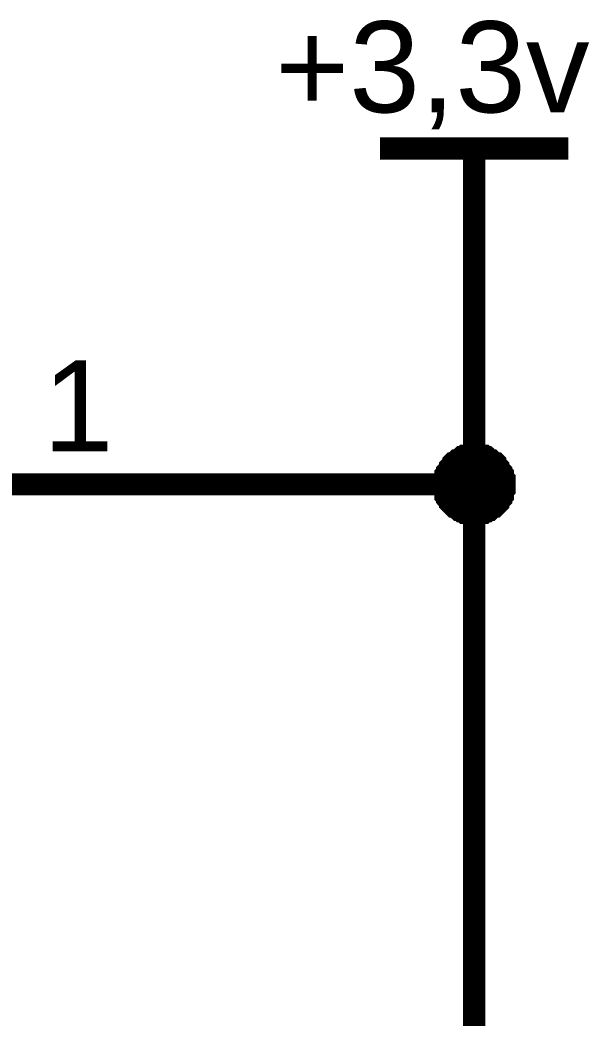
# Model space of a CAD drawing. Header units: millimetres. Extents: x 0 to 594, y 0 to 420.
# Drawn here: x 454.65 to 462.33, y 220.2 to 233.66 of the extents above; entities that cross this region are included whole.
import ezdxf

# ---------------------------------------------------------------- set-up
doc = ezdxf.new("R2010")
doc.units = ezdxf.units.MM
doc.layers.add('Sheet', color=255, linetype='Continuous')
doc.styles.get("Standard").update_dxf_attribs({"font": 'arial.ttf'})

msp = doc.modelspace()

# ---------------------------------------------------------------- linework, layer by layer
at = {"layer": 'Sheet', "color": 0}
for points, const_width in [([(459.512, 231.929), (462.052, 231.929)], 0.3), ([(460.782, 229.389), (460.782, 231.929)], 0.3), ([(460.782, 217.493), (460.782, 227.399), (460.782, 229.389)], 0.3), ([(460.274, 227.399), (460.274, 227.421), (460.274, 227.442), (460.274, 227.484), (460.274, 227.505), (460.295, 227.526), (460.295, 227.548), (460.295, 227.569), (460.316, 227.59), (460.316, 227.611), (460.337, 227.632), (460.358, 227.653), (460.358, 227.675), (460.38, 227.696), (460.401, 227.717), (460.401, 227.738), (460.422, 227.759), (460.443, 227.78), (460.464, 227.78), (460.485, 227.802), (460.507, 227.823), (460.528, 227.823), (460.549, 227.844), (460.57, 227.865), (460.591, 227.865), (460.612, 227.886), (460.634, 227.886), (460.655, 227.886), (460.676, 227.907), (460.697, 227.907), (460.739, 227.907), (460.761, 227.907), (460.782, 227.907)], 0.0991), ([(460.274, 227.399), (460.274, 227.421), (460.274, 227.442), (460.274, 227.484), (460.274, 227.505), (460.295, 227.526), (460.295, 227.548), (460.295, 227.569), (460.316, 227.59), (460.316, 227.611), (460.337, 227.632), (460.358, 227.653), (460.358, 227.675), (460.38, 227.696), (460.401, 227.717), (460.401, 227.738), (460.422, 227.759), (460.443, 227.78), (460.464, 227.78), (460.485, 227.802), (460.507, 227.823), (460.528, 227.823), (460.549, 227.844), (460.57, 227.865), (460.591, 227.865), (460.612, 227.886), (460.634, 227.886), (460.655, 227.886), (460.676, 227.907), (460.697, 227.907), (460.739, 227.907), (460.761, 227.907), (460.782, 227.907)], 0.0991), ([(460.274, 227.399), (460.274, 227.421), (460.274, 227.442), (460.274, 227.484), (460.274, 227.505), (460.295, 227.526), (460.295, 227.548), (460.295, 227.569), (460.316, 227.59), (460.316, 227.611), (460.337, 227.632), (460.358, 227.653), (460.358, 227.675), (460.38, 227.696), (460.401, 227.717), (460.401, 227.738), (460.422, 227.759), (460.443, 227.78), (460.464, 227.78), (460.485, 227.802), (460.507, 227.823), (460.528, 227.823), (460.549, 227.844), (460.57, 227.865), (460.591, 227.865), (460.612, 227.886), (460.634, 227.886), (460.655, 227.886), (460.676, 227.907), (460.697, 227.907), (460.739, 227.907), (460.761, 227.907), (460.782, 227.907)], 0.0991), ([(460.274, 227.399), (460.274, 227.421), (460.274, 227.442), (460.274, 227.484), (460.274, 227.505), (460.295, 227.526), (460.295, 227.548), (460.295, 227.569), (460.316, 227.59), (460.316, 227.611), (460.337, 227.632), (460.358, 227.653), (460.358, 227.675), (460.38, 227.696), (460.401, 227.717), (460.401, 227.738), (460.422, 227.759), (460.443, 227.78), (460.464, 227.78), (460.485, 227.802), (460.507, 227.823), (460.528, 227.823), (460.549, 227.844), (460.57, 227.865), (460.591, 227.865), (460.612, 227.886), (460.634, 227.886), (460.655, 227.886), (460.676, 227.907), (460.697, 227.907), (460.739, 227.907), (460.761, 227.907), (460.782, 227.907)], 0.0991), ([(460.274, 227.399), (460.274, 227.421), (460.274, 227.442), (460.274, 227.484), (460.274, 227.505), (460.295, 227.526), (460.295, 227.548), (460.295, 227.569), (460.316, 227.59), (460.316, 227.611), (460.337, 227.632), (460.358, 227.653), (460.358, 227.675), (460.38, 227.696), (460.401, 227.717), (460.401, 227.738), (460.422, 227.759), (460.443, 227.78), (460.464, 227.78), (460.485, 227.802), (460.507, 227.823), (460.528, 227.823), (460.549, 227.844), (460.57, 227.865), (460.591, 227.865), (460.612, 227.886), (460.634, 227.886), (460.655, 227.886), (460.676, 227.907), (460.697, 227.907), (460.739, 227.907), (460.761, 227.907), (460.782, 227.907)], 0.0991), ([(460.274, 227.399), (460.274, 227.421), (460.274, 227.442), (460.274, 227.484), (460.274, 227.505), (460.295, 227.526), (460.295, 227.548), (460.295, 227.569), (460.316, 227.59), (460.316, 227.611), (460.337, 227.632), (460.358, 227.653), (460.358, 227.675), (460.38, 227.696), (460.401, 227.717), (460.401, 227.738), (460.422, 227.759), (460.443, 227.78), (460.464, 227.78), (460.485, 227.802), (460.507, 227.823), (460.528, 227.823), (460.549, 227.844), (460.57, 227.865), (460.591, 227.865), (460.612, 227.886), (460.634, 227.886), (460.655, 227.886), (460.676, 227.907), (460.697, 227.907), (460.739, 227.907), (460.761, 227.907), (460.782, 227.907)], 0.0991), ([(460.274, 227.399), (460.274, 227.421), (460.274, 227.442), (460.274, 227.484), (460.274, 227.505), (460.295, 227.526), (460.295, 227.548), (460.295, 227.569), (460.316, 227.59), (460.316, 227.611), (460.337, 227.632), (460.358, 227.653), (460.358, 227.675), (460.38, 227.696), (460.401, 227.717), (460.401, 227.738), (460.422, 227.759), (460.443, 227.78), (460.464, 227.78), (460.485, 227.802), (460.507, 227.823), (460.528, 227.823), (460.549, 227.844), (460.57, 227.865), (460.591, 227.865), (460.612, 227.886), (460.634, 227.886), (460.655, 227.886), (460.676, 227.907), (460.697, 227.907), (460.739, 227.907), (460.761, 227.907), (460.782, 227.907)], 0.0991), ([(460.274, 227.399), (460.274, 227.421), (460.274, 227.442), (460.274, 227.484), (460.274, 227.505), (460.295, 227.526), (460.295, 227.548), (460.295, 227.569), (460.316, 227.59), (460.316, 227.611), (460.337, 227.632), (460.358, 227.653), (460.358, 227.675), (460.38, 227.696), (460.401, 227.717), (460.401, 227.738), (460.422, 227.759), (460.443, 227.78), (460.464, 227.78), (460.485, 227.802), (460.507, 227.823), (460.528, 227.823), (460.549, 227.844), (460.57, 227.865), (460.591, 227.865), (460.612, 227.886), (460.634, 227.886), (460.655, 227.886), (460.676, 227.907), (460.697, 227.907), (460.739, 227.907), (460.761, 227.907), (460.782, 227.907)], 0.0991), ([(460.782, 227.907), (460.782, 227.907)], 0.0991), ([(460.782, 227.907), (460.803, 227.907), (460.824, 227.907), (460.866, 227.907), (460.888, 227.907), (460.909, 227.886), (460.93, 227.886), (460.951, 227.886), (460.972, 227.865), (460.993, 227.865), (461.015, 227.844), (461.036, 227.823), (461.057, 227.823), (461.078, 227.802), (461.099, 227.78), (461.12, 227.78), (461.142, 227.759), (461.163, 227.738), (461.163, 227.717), (461.184, 227.696), (461.205, 227.675), (461.205, 227.653), (461.226, 227.632), (461.247, 227.611), (461.247, 227.59), (461.269, 227.569), (461.269, 227.548), (461.269, 227.526), (461.29, 227.505), (461.29, 227.484), (461.29, 227.442), (461.29, 227.421), (461.29, 227.399)], 0.0991), ([(460.782, 227.907), (460.782, 227.907)], 0.0991), ([(460.782, 227.907), (460.803, 227.907), (460.824, 227.907), (460.866, 227.907), (460.888, 227.907), (460.909, 227.886), (460.93, 227.886), (460.951, 227.886), (460.972, 227.865), (460.993, 227.865), (461.015, 227.844), (461.036, 227.823), (461.057, 227.823), (461.078, 227.802), (461.099, 227.78), (461.12, 227.78), (461.142, 227.759), (461.163, 227.738), (461.163, 227.717), (461.184, 227.696), (461.205, 227.675), (461.205, 227.653), (461.226, 227.632), (461.247, 227.611), (461.247, 227.59), (461.269, 227.569), (461.269, 227.548), (461.269, 227.526), (461.29, 227.505), (461.29, 227.484), (461.29, 227.442), (461.29, 227.421), (461.29, 227.399)], 0.0991), ([(460.782, 227.907), (460.782, 227.907)], 0.0991), ([(460.782, 227.907), (460.803, 227.907), (460.824, 227.907), (460.866, 227.907), (460.888, 227.907), (460.909, 227.886), (460.93, 227.886), (460.951, 227.886), (460.972, 227.865), (460.993, 227.865), (461.015, 227.844), (461.036, 227.823), (461.057, 227.823), (461.078, 227.802), (461.099, 227.78), (461.12, 227.78), (461.142, 227.759), (461.163, 227.738), (461.163, 227.717), (461.184, 227.696), (461.205, 227.675), (461.205, 227.653), (461.226, 227.632), (461.247, 227.611), (461.247, 227.59), (461.269, 227.569), (461.269, 227.548), (461.269, 227.526), (461.29, 227.505), (461.29, 227.484), (461.29, 227.442), (461.29, 227.421), (461.29, 227.399)], 0.0991), ([(460.782, 227.907), (460.782, 227.907)], 0.0991), ([(460.782, 227.907), (460.803, 227.907), (460.824, 227.907), (460.866, 227.907), (460.888, 227.907), (460.909, 227.886), (460.93, 227.886), (460.951, 227.886), (460.972, 227.865), (460.993, 227.865), (461.015, 227.844), (461.036, 227.823), (461.057, 227.823), (461.078, 227.802), (461.099, 227.78), (461.12, 227.78), (461.142, 227.759), (461.163, 227.738), (461.163, 227.717), (461.184, 227.696), (461.205, 227.675), (461.205, 227.653), (461.226, 227.632), (461.247, 227.611), (461.247, 227.59), (461.269, 227.569), (461.269, 227.548), (461.269, 227.526), (461.29, 227.505), (461.29, 227.484), (461.29, 227.442), (461.29, 227.421), (461.29, 227.399)], 0.0991), ([(460.782, 227.907), (460.782, 227.907)], 0.0991), ([(460.782, 227.907), (460.803, 227.907), (460.824, 227.907), (460.866, 227.907), (460.888, 227.907), (460.909, 227.886), (460.93, 227.886), (460.951, 227.886), (460.972, 227.865), (460.993, 227.865), (461.015, 227.844), (461.036, 227.823), (461.057, 227.823), (461.078, 227.802), (461.099, 227.78), (461.12, 227.78), (461.142, 227.759), (461.163, 227.738), (461.163, 227.717), (461.184, 227.696), (461.205, 227.675), (461.205, 227.653), (461.226, 227.632), (461.247, 227.611), (461.247, 227.59), (461.269, 227.569), (461.269, 227.548), (461.269, 227.526), (461.29, 227.505), (461.29, 227.484), (461.29, 227.442), (461.29, 227.421), (461.29, 227.399)], 0.0991), ([(460.782, 227.907), (460.782, 227.907)], 0.0991), ([(460.782, 227.907), (460.803, 227.907), (460.824, 227.907), (460.866, 227.907), (460.888, 227.907), (460.909, 227.886), (460.93, 227.886), (460.951, 227.886), (460.972, 227.865), (460.993, 227.865), (461.015, 227.844), (461.036, 227.823), (461.057, 227.823), (461.078, 227.802), (461.099, 227.78), (461.12, 227.78), (461.142, 227.759), (461.163, 227.738), (461.163, 227.717), (461.184, 227.696), (461.205, 227.675), (461.205, 227.653), (461.226, 227.632), (461.247, 227.611), (461.247, 227.59), (461.269, 227.569), (461.269, 227.548), (461.269, 227.526), (461.29, 227.505), (461.29, 227.484), (461.29, 227.442), (461.29, 227.421), (461.29, 227.399)], 0.0991), ([(460.782, 227.907), (460.782, 227.907)], 0.0991), ([(460.782, 227.907), (460.803, 227.907), (460.824, 227.907), (460.866, 227.907), (460.888, 227.907), (460.909, 227.886), (460.93, 227.886), (460.951, 227.886), (460.972, 227.865), (460.993, 227.865), (461.015, 227.844), (461.036, 227.823), (461.057, 227.823), (461.078, 227.802), (461.099, 227.78), (461.12, 227.78), (461.142, 227.759), (461.163, 227.738), (461.163, 227.717), (461.184, 227.696), (461.205, 227.675), (461.205, 227.653), (461.226, 227.632), (461.247, 227.611), (461.247, 227.59), (461.269, 227.569), (461.269, 227.548), (461.269, 227.526), (461.29, 227.505), (461.29, 227.484), (461.29, 227.442), (461.29, 227.421), (461.29, 227.399)], 0.0991), ([(460.782, 227.907), (460.782, 227.907)], 0.0991), ([(460.782, 227.907), (460.803, 227.907), (460.824, 227.907), (460.866, 227.907), (460.888, 227.907), (460.909, 227.886), (460.93, 227.886), (460.951, 227.886), (460.972, 227.865), (460.993, 227.865), (461.015, 227.844), (461.036, 227.823), (461.057, 227.823), (461.078, 227.802), (461.099, 227.78), (461.12, 227.78), (461.142, 227.759), (461.163, 227.738), (461.163, 227.717), (461.184, 227.696), (461.205, 227.675), (461.205, 227.653), (461.226, 227.632), (461.247, 227.611), (461.247, 227.59), (461.269, 227.569), (461.269, 227.548), (461.269, 227.526), (461.29, 227.505), (461.29, 227.484), (461.29, 227.442), (461.29, 227.421), (461.29, 227.399)], 0.0991), ([(453.691, 227.399), (458.771, 227.399)], 0.3), ([(460.782, 227.399), (458.771, 227.399)], 0.3), ([(460.782, 226.891), (460.761, 226.891), (460.739, 226.891), (460.697, 226.891), (460.676, 226.891), (460.655, 226.913), (460.634, 226.913), (460.612, 226.913), (460.591, 226.934), (460.57, 226.934), (460.549, 226.955), (460.528, 226.955), (460.507, 226.976), (460.485, 226.997), (460.464, 226.997), (460.443, 227.018), (460.422, 227.04), (460.401, 227.061), (460.401, 227.061), (460.38, 227.082), (460.358, 227.103), (460.358, 227.124), (460.337, 227.145), (460.316, 227.167), (460.316, 227.188), (460.295, 227.209), (460.295, 227.251), (460.295, 227.272), (460.274, 227.294), (460.274, 227.315), (460.274, 227.336), (460.274, 227.378), (460.274, 227.399)], 0.0991), ([(460.274, 227.399), (460.274, 227.399)], 0.0991), ([(460.782, 226.891), (460.761, 226.891), (460.739, 226.891), (460.697, 226.891), (460.676, 226.891), (460.655, 226.913), (460.634, 226.913), (460.612, 226.913), (460.591, 226.934), (460.57, 226.934), (460.549, 226.955), (460.528, 226.955), (460.507, 226.976), (460.485, 226.997), (460.464, 226.997), (460.443, 227.018), (460.422, 227.04), (460.401, 227.061), (460.401, 227.061), (460.38, 227.082), (460.358, 227.103), (460.358, 227.124), (460.337, 227.145), (460.316, 227.167), (460.316, 227.188), (460.295, 227.209), (460.295, 227.251), (460.295, 227.272), (460.274, 227.294), (460.274, 227.315), (460.274, 227.336), (460.274, 227.378), (460.274, 227.399)], 0.0991), ([(460.274, 227.399), (460.274, 227.399)], 0.0991), ([(460.782, 226.891), (460.761, 226.891), (460.739, 226.891), (460.697, 226.891), (460.676, 226.891), (460.655, 226.913), (460.634, 226.913), (460.612, 226.913), (460.591, 226.934), (460.57, 226.934), (460.549, 226.955), (460.528, 226.955), (460.507, 226.976), (460.485, 226.997), (460.464, 226.997), (460.443, 227.018), (460.422, 227.04), (460.401, 227.061), (460.401, 227.061), (460.38, 227.082), (460.358, 227.103), (460.358, 227.124), (460.337, 227.145), (460.316, 227.167), (460.316, 227.188), (460.295, 227.209), (460.295, 227.251), (460.295, 227.272), (460.274, 227.294), (460.274, 227.315), (460.274, 227.336), (460.274, 227.378), (460.274, 227.399)], 0.0991), ([(460.274, 227.399), (460.274, 227.399)], 0.0991), ([(460.782, 226.891), (460.761, 226.891), (460.739, 226.891), (460.697, 226.891), (460.676, 226.891), (460.655, 226.913), (460.634, 226.913), (460.612, 226.913), (460.591, 226.934), (460.57, 226.934), (460.549, 226.955), (460.528, 226.955), (460.507, 226.976), (460.485, 226.997), (460.464, 226.997), (460.443, 227.018), (460.422, 227.04), (460.401, 227.061), (460.401, 227.061), (460.38, 227.082), (460.358, 227.103), (460.358, 227.124), (460.337, 227.145), (460.316, 227.167), (460.316, 227.188), (460.295, 227.209), (460.295, 227.251), (460.295, 227.272), (460.274, 227.294), (460.274, 227.315), (460.274, 227.336), (460.274, 227.378), (460.274, 227.399)], 0.0991), ([(460.274, 227.399), (460.274, 227.399)], 0.0991), ([(460.782, 226.891), (460.761, 226.891), (460.739, 226.891), (460.697, 226.891), (460.676, 226.891), (460.655, 226.913), (460.634, 226.913), (460.612, 226.913), (460.591, 226.934), (460.57, 226.934), (460.549, 226.955), (460.528, 226.955), (460.507, 226.976), (460.485, 226.997), (460.464, 226.997), (460.443, 227.018), (460.422, 227.04), (460.401, 227.061), (460.401, 227.061), (460.38, 227.082), (460.358, 227.103), (460.358, 227.124), (460.337, 227.145), (460.316, 227.167), (460.316, 227.188), (460.295, 227.209), (460.295, 227.251), (460.295, 227.272), (460.274, 227.294), (460.274, 227.315), (460.274, 227.336), (460.274, 227.378), (460.274, 227.399)], 0.0991), ([(460.274, 227.399), (460.274, 227.399)], 0.0991), ([(460.782, 226.891), (460.761, 226.891), (460.739, 226.891), (460.697, 226.891), (460.676, 226.891), (460.655, 226.913), (460.634, 226.913), (460.612, 226.913), (460.591, 226.934), (460.57, 226.934), (460.549, 226.955), (460.528, 226.955), (460.507, 226.976), (460.485, 226.997), (460.464, 226.997), (460.443, 227.018), (460.422, 227.04), (460.401, 227.061), (460.401, 227.061), (460.38, 227.082), (460.358, 227.103), (460.358, 227.124), (460.337, 227.145), (460.316, 227.167), (460.316, 227.188), (460.295, 227.209), (460.295, 227.251), (460.295, 227.272), (460.274, 227.294), (460.274, 227.315), (460.274, 227.336), (460.274, 227.378), (460.274, 227.399)], 0.0991), ([(460.274, 227.399), (460.274, 227.399)], 0.0991), ([(460.782, 226.891), (460.761, 226.891), (460.739, 226.891), (460.697, 226.891), (460.676, 226.891), (460.655, 226.913), (460.634, 226.913), (460.612, 226.913), (460.591, 226.934), (460.57, 226.934), (460.549, 226.955), (460.528, 226.955), (460.507, 226.976), (460.485, 226.997), (460.464, 226.997), (460.443, 227.018), (460.422, 227.04), (460.401, 227.061), (460.401, 227.061), (460.38, 227.082), (460.358, 227.103), (460.358, 227.124), (460.337, 227.145), (460.316, 227.167), (460.316, 227.188), (460.295, 227.209), (460.295, 227.251), (460.295, 227.272), (460.274, 227.294), (460.274, 227.315), (460.274, 227.336), (460.274, 227.378), (460.274, 227.399)], 0.0991), ([(460.274, 227.399), (460.274, 227.399)], 0.0991), ([(460.782, 226.891), (460.761, 226.891), (460.739, 226.891), (460.697, 226.891), (460.676, 226.891), (460.655, 226.913), (460.634, 226.913), (460.612, 226.913), (460.591, 226.934), (460.57, 226.934), (460.549, 226.955), (460.528, 226.955), (460.507, 226.976), (460.485, 226.997), (460.464, 226.997), (460.443, 227.018), (460.422, 227.04), (460.401, 227.061), (460.401, 227.061), (460.38, 227.082), (460.358, 227.103), (460.358, 227.124), (460.337, 227.145), (460.316, 227.167), (460.316, 227.188), (460.295, 227.209), (460.295, 227.251), (460.295, 227.272), (460.274, 227.294), (460.274, 227.315), (460.274, 227.336), (460.274, 227.378), (460.274, 227.399)], 0.0991), ([(460.274, 227.399), (460.274, 227.399)], 0.0991), ([(461.29, 227.399), (461.29, 227.378), (461.29, 227.336), (461.29, 227.315), (461.29, 227.294), (461.269, 227.272), (461.269, 227.251), (461.269, 227.209), (461.247, 227.188), (461.247, 227.167), (461.226, 227.145), (461.205, 227.124), (461.205, 227.103), (461.184, 227.082), (461.163, 227.061), (461.163, 227.061), (461.142, 227.04), (461.12, 227.018), (461.099, 226.997), (461.078, 226.997), (461.057, 226.976), (461.036, 226.955), (461.015, 226.955), (460.993, 226.934), (460.972, 226.934), (460.951, 226.913), (460.93, 226.913), (460.909, 226.913), (460.888, 226.891), (460.866, 226.891), (460.824, 226.891), (460.803, 226.891), (460.782, 226.891)], 0.0991), ([(461.29, 227.399), (461.29, 227.378), (461.29, 227.336), (461.29, 227.315), (461.29, 227.294), (461.269, 227.272), (461.269, 227.251), (461.269, 227.209), (461.247, 227.188), (461.247, 227.167), (461.226, 227.145), (461.205, 227.124), (461.205, 227.103), (461.184, 227.082), (461.163, 227.061), (461.163, 227.061), (461.142, 227.04), (461.12, 227.018), (461.099, 226.997), (461.078, 226.997), (461.057, 226.976), (461.036, 226.955), (461.015, 226.955), (460.993, 226.934), (460.972, 226.934), (460.951, 226.913), (460.93, 226.913), (460.909, 226.913), (460.888, 226.891), (460.866, 226.891), (460.824, 226.891), (460.803, 226.891), (460.782, 226.891)], 0.0991), ([(461.29, 227.399), (461.29, 227.378), (461.29, 227.336), (461.29, 227.315), (461.29, 227.294), (461.269, 227.272), (461.269, 227.251), (461.269, 227.209), (461.247, 227.188), (461.247, 227.167), (461.226, 227.145), (461.205, 227.124), (461.205, 227.103), (461.184, 227.082), (461.163, 227.061), (461.163, 227.061), (461.142, 227.04), (461.12, 227.018), (461.099, 226.997), (461.078, 226.997), (461.057, 226.976), (461.036, 226.955), (461.015, 226.955), (460.993, 226.934), (460.972, 226.934), (460.951, 226.913), (460.93, 226.913), (460.909, 226.913), (460.888, 226.891), (460.866, 226.891), (460.824, 226.891), (460.803, 226.891), (460.782, 226.891)], 0.0991), ([(461.29, 227.399), (461.29, 227.378), (461.29, 227.336), (461.29, 227.315), (461.29, 227.294), (461.269, 227.272), (461.269, 227.251), (461.269, 227.209), (461.247, 227.188), (461.247, 227.167), (461.226, 227.145), (461.205, 227.124), (461.205, 227.103), (461.184, 227.082), (461.163, 227.061), (461.163, 227.061), (461.142, 227.04), (461.12, 227.018), (461.099, 226.997), (461.078, 226.997), (461.057, 226.976), (461.036, 226.955), (461.015, 226.955), (460.993, 226.934), (460.972, 226.934), (460.951, 226.913), (460.93, 226.913), (460.909, 226.913), (460.888, 226.891), (460.866, 226.891), (460.824, 226.891), (460.803, 226.891), (460.782, 226.891)], 0.0991), ([(461.29, 227.399), (461.29, 227.378), (461.29, 227.336), (461.29, 227.315), (461.29, 227.294), (461.269, 227.272), (461.269, 227.251), (461.269, 227.209), (461.247, 227.188), (461.247, 227.167), (461.226, 227.145), (461.205, 227.124), (461.205, 227.103), (461.184, 227.082), (461.163, 227.061), (461.163, 227.061), (461.142, 227.04), (461.12, 227.018), (461.099, 226.997), (461.078, 226.997), (461.057, 226.976), (461.036, 226.955), (461.015, 226.955), (460.993, 226.934), (460.972, 226.934), (460.951, 226.913), (460.93, 226.913), (460.909, 226.913), (460.888, 226.891), (460.866, 226.891), (460.824, 226.891), (460.803, 226.891), (460.782, 226.891)], 0.0991), ([(461.29, 227.399), (461.29, 227.378), (461.29, 227.336), (461.29, 227.315), (461.29, 227.294), (461.269, 227.272), (461.269, 227.251), (461.269, 227.209), (461.247, 227.188), (461.247, 227.167), (461.226, 227.145), (461.205, 227.124), (461.205, 227.103), (461.184, 227.082), (461.163, 227.061), (461.163, 227.061), (461.142, 227.04), (461.12, 227.018), (461.099, 226.997), (461.078, 226.997), (461.057, 226.976), (461.036, 226.955), (461.015, 226.955), (460.993, 226.934), (460.972, 226.934), (460.951, 226.913), (460.93, 226.913), (460.909, 226.913), (460.888, 226.891), (460.866, 226.891), (460.824, 226.891), (460.803, 226.891), (460.782, 226.891)], 0.0991), ([(461.29, 227.399), (461.29, 227.378), (461.29, 227.336), (461.29, 227.315), (461.29, 227.294), (461.269, 227.272), (461.269, 227.251), (461.269, 227.209), (461.247, 227.188), (461.247, 227.167), (461.226, 227.145), (461.205, 227.124), (461.205, 227.103), (461.184, 227.082), (461.163, 227.061), (461.163, 227.061), (461.142, 227.04), (461.12, 227.018), (461.099, 226.997), (461.078, 226.997), (461.057, 226.976), (461.036, 226.955), (461.015, 226.955), (460.993, 226.934), (460.972, 226.934), (460.951, 226.913), (460.93, 226.913), (460.909, 226.913), (460.888, 226.891), (460.866, 226.891), (460.824, 226.891), (460.803, 226.891), (460.782, 226.891)], 0.0991), ([(461.29, 227.399), (461.29, 227.378), (461.29, 227.336), (461.29, 227.315), (461.29, 227.294), (461.269, 227.272), (461.269, 227.251), (461.269, 227.209), (461.247, 227.188), (461.247, 227.167), (461.226, 227.145), (461.205, 227.124), (461.205, 227.103), (461.184, 227.082), (461.163, 227.061), (461.163, 227.061), (461.142, 227.04), (461.12, 227.018), (461.099, 226.997), (461.078, 226.997), (461.057, 226.976), (461.036, 226.955), (461.015, 226.955), (460.993, 226.934), (460.972, 226.934), (460.951, 226.913), (460.93, 226.913), (460.909, 226.913), (460.888, 226.891), (460.866, 226.891), (460.824, 226.891), (460.803, 226.891), (460.782, 226.891)], 0.0991), ([(461.29, 227.399), (461.29, 227.399), (461.29, 227.399), (461.29, 227.399), (461.29, 227.399), (461.29, 227.399), (461.29, 227.399), (461.29, 227.399), (461.29, 227.399), (461.29, 227.399), (461.29, 227.399), (461.29, 227.399), (461.29, 227.399), (461.29, 227.399), (461.29, 227.399), (461.29, 227.399), (461.29, 227.399), (461.29, 227.399), (461.29, 227.399), (461.29, 227.399), (461.29, 227.399), (461.29, 227.399), (461.29, 227.399), (461.29, 227.399), (461.29, 227.399), (461.29, 227.399), (461.29, 227.399), (461.29, 227.399), (461.29, 227.399), (461.29, 227.399), (461.29, 227.399), (461.29, 227.399), (461.29, 227.399)], 0.0991), ([(461.29, 227.399), (461.29, 227.399)], 0.0991), ([(461.29, 227.399), (461.29, 227.399), (461.29, 227.399), (461.29, 227.399), (461.29, 227.399), (461.29, 227.399), (461.29, 227.399), (461.29, 227.399), (461.29, 227.399), (461.29, 227.399), (461.29, 227.399), (461.29, 227.399), (461.29, 227.399), (461.29, 227.399), (461.29, 227.399), (461.29, 227.399), (461.29, 227.399), (461.29, 227.399), (461.29, 227.399), (461.29, 227.399), (461.29, 227.399), (461.29, 227.399), (461.29, 227.399), (461.29, 227.399), (461.29, 227.399), (461.29, 227.399), (461.29, 227.399), (461.29, 227.399), (461.29, 227.399), (461.29, 227.399), (461.29, 227.399), (461.29, 227.399), (461.29, 227.399)], 0.0991), ([(461.29, 227.399), (461.29, 227.399)], 0.0991), ([(461.29, 227.399), (461.29, 227.399), (461.29, 227.399), (461.29, 227.399), (461.29, 227.399), (461.29, 227.399), (461.29, 227.399), (461.29, 227.399), (461.29, 227.399), (461.29, 227.399), (461.29, 227.399), (461.29, 227.399), (461.29, 227.399), (461.29, 227.399), (461.29, 227.399), (461.29, 227.399), (461.29, 227.399), (461.29, 227.399), (461.29, 227.399), (461.29, 227.399), (461.29, 227.399), (461.29, 227.399), (461.29, 227.399), (461.29, 227.399), (461.29, 227.399), (461.29, 227.399), (461.29, 227.399), (461.29, 227.399), (461.29, 227.399), (461.29, 227.399), (461.29, 227.399), (461.29, 227.399), (461.29, 227.399)], 0.0991), ([(461.29, 227.399), (461.29, 227.399)], 0.0991), ([(461.29, 227.399), (461.29, 227.399), (461.29, 227.399), (461.29, 227.399), (461.29, 227.399), (461.29, 227.399), (461.29, 227.399), (461.29, 227.399), (461.29, 227.399), (461.29, 227.399), (461.29, 227.399), (461.29, 227.399), (461.29, 227.399), (461.29, 227.399), (461.29, 227.399), (461.29, 227.399), (461.29, 227.399), (461.29, 227.399), (461.29, 227.399), (461.29, 227.399), (461.29, 227.399), (461.29, 227.399), (461.29, 227.399), (461.29, 227.399), (461.29, 227.399), (461.29, 227.399), (461.29, 227.399), (461.29, 227.399), (461.29, 227.399), (461.29, 227.399), (461.29, 227.399), (461.29, 227.399), (461.29, 227.399)], 0.0991), ([(461.29, 227.399), (461.29, 227.399)], 0.0991), ([(461.29, 227.399), (461.29, 227.399), (461.29, 227.399), (461.29, 227.399), (461.29, 227.399), (461.29, 227.399), (461.29, 227.399), (461.29, 227.399), (461.29, 227.399), (461.29, 227.399), (461.29, 227.399), (461.29, 227.399), (461.29, 227.399), (461.29, 227.399), (461.29, 227.399), (461.29, 227.399), (461.29, 227.399), (461.29, 227.399), (461.29, 227.399), (461.29, 227.399), (461.29, 227.399), (461.29, 227.399), (461.29, 227.399), (461.29, 227.399), (461.29, 227.399), (461.29, 227.399), (461.29, 227.399), (461.29, 227.399), (461.29, 227.399), (461.29, 227.399), (461.29, 227.399), (461.29, 227.399), (461.29, 227.399)], 0.0991), ([(461.29, 227.399), (461.29, 227.399)], 0.0991), ([(461.29, 227.399), (461.29, 227.399), (461.29, 227.399), (461.29, 227.399), (461.29, 227.399), (461.29, 227.399), (461.29, 227.399), (461.29, 227.399), (461.29, 227.399), (461.29, 227.399), (461.29, 227.399), (461.29, 227.399), (461.29, 227.399), (461.29, 227.399), (461.29, 227.399), (461.29, 227.399), (461.29, 227.399), (461.29, 227.399), (461.29, 227.399), (461.29, 227.399), (461.29, 227.399), (461.29, 227.399), (461.29, 227.399), (461.29, 227.399), (461.29, 227.399), (461.29, 227.399), (461.29, 227.399), (461.29, 227.399), (461.29, 227.399), (461.29, 227.399), (461.29, 227.399), (461.29, 227.399), (461.29, 227.399)], 0.0991), ([(461.29, 227.399), (461.29, 227.399)], 0.0991), ([(461.29, 227.399), (461.29, 227.399), (461.29, 227.399), (461.29, 227.399), (461.29, 227.399), (461.29, 227.399), (461.29, 227.399), (461.29, 227.399), (461.29, 227.399), (461.29, 227.399), (461.29, 227.399), (461.29, 227.399), (461.29, 227.399), (461.29, 227.399), (461.29, 227.399), (461.29, 227.399), (461.29, 227.399), (461.29, 227.399), (461.29, 227.399), (461.29, 227.399), (461.29, 227.399), (461.29, 227.399), (461.29, 227.399), (461.29, 227.399), (461.29, 227.399), (461.29, 227.399), (461.29, 227.399), (461.29, 227.399), (461.29, 227.399), (461.29, 227.399), (461.29, 227.399), (461.29, 227.399), (461.29, 227.399)], 0.0991), ([(461.29, 227.399), (461.29, 227.399)], 0.0991), ([(461.29, 227.399), (461.29, 227.399), (461.29, 227.399), (461.29, 227.399), (461.29, 227.399), (461.29, 227.399), (461.29, 227.399), (461.29, 227.399), (461.29, 227.399), (461.29, 227.399), (461.29, 227.399), (461.29, 227.399), (461.29, 227.399), (461.29, 227.399), (461.29, 227.399), (461.29, 227.399), (461.29, 227.399), (461.29, 227.399), (461.29, 227.399), (461.29, 227.399), (461.29, 227.399), (461.29, 227.399), (461.29, 227.399), (461.29, 227.399), (461.29, 227.399), (461.29, 227.399), (461.29, 227.399), (461.29, 227.399), (461.29, 227.399), (461.29, 227.399), (461.29, 227.399), (461.29, 227.399), (461.29, 227.399)], 0.0991), ([(461.29, 227.399), (461.29, 227.399)], 0.0991)]:
    msp.add_lwpolyline(points, dxfattribs=dict(at, const_width=const_width))
at = {"layer": 'Sheet', "color": 0, "const_width": 0.508}
msp.add_lwpolyline([(460.525, 227.4, 1), (461.033, 227.4, 1)], format="xyb", close=True, dxfattribs=at)

# ---------------------------------------------------------------- texts
at = {"layer": 'Sheet', "color": 0}
for s, height, p in [('+3,3v', 1.2277, (458.094, 232.416)), ('1', 1.228, (454.961, 227.844))]:
    msp.add_text(s, height=height, dxfattribs=at).set_placement(p)

doc.saveas('drawing.dxf')
